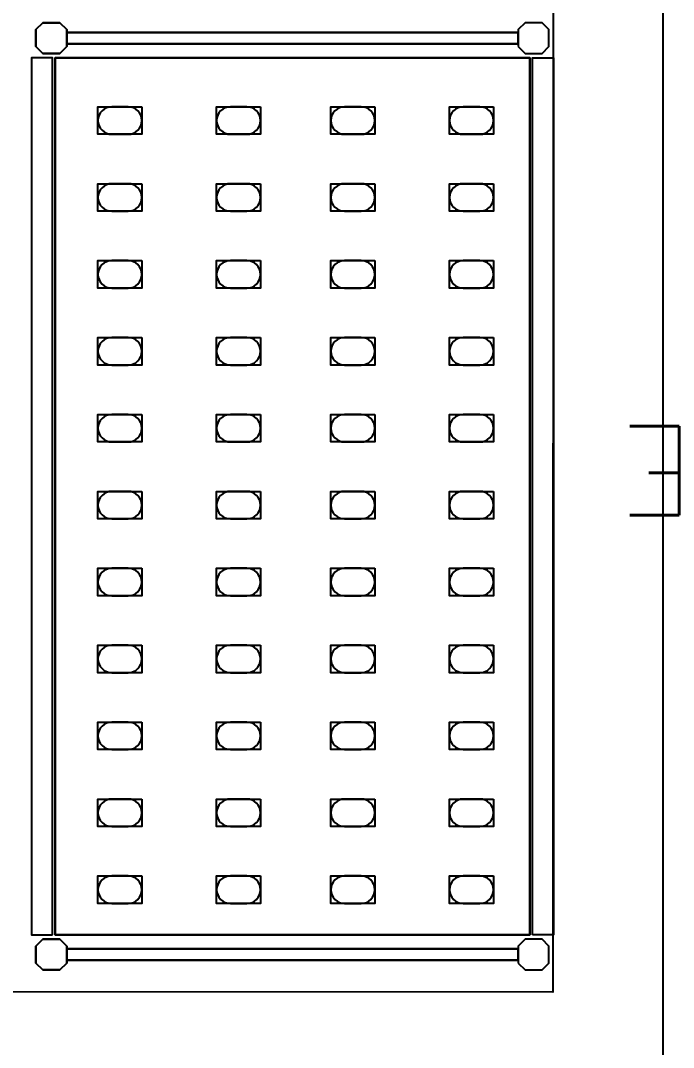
# Model space of a CAD drawing. Header units: millimetres. Extents: x 45 to 25350, y 77 to 5059.
# Drawn here: x 21894.5 to 21954, y 4124.9 to 4218.4 of the extents above; entities that cross this region are included whole.
import ezdxf

# ---------------------------------------------------------------- set-up
doc = ezdxf.new("R2010")
doc.units = ezdxf.units.MM
doc.header["$LTSCALE"] = 5
for name, color, linetype in [('200-EquipBlack-3d', 250, 'Continuous'), ('200-EquipBorder-2d', 9, 'Continuous'), ('200-EquipInternal-2d', 252, 'Continuous'), ('200-EquipSteel-3d', 9, 'Continuous'), ('250-ele-2d', 20, 'Continuous'), ('HG-034 Soğuk Oda', 1, 'Continuous')]:
    doc.layers.add(name, color=color, linetype=linetype)
doc.layers.add('200-InsPoint-3D', color=3, linetype='Continuous', plot=False)
doc.styles.add('SIMPLEX', font='simplex')

# ---------------------------------------------------------------- blocks, each defined once
blk = doc.blocks.new('ECON')
at = {"layer": '250-ele-2d'}
for p, q in [((0, 40.64), (0, 20.32)), ((-40.64, 0), (-20.32, 0)), ((20.32, 0), (40.64, 0)), ((0, -20.32), (0, -40.64))]:
    blk.add_line(p, q, dxfattribs=at)
for radius in [20.32, 1]:
    blk.add_circle((0, 0), radius, dxfattribs=at)
blk.add_point((0, 0), dxfattribs=at)
at = {"layer": '250-ele-2d', "style": 'SIMPLEX', "flags": 8}
blk.add_attdef('E', (50.05, -40.64), '', height=81, dxfattribs=at)
blk = doc.blocks.new('BLS1784')
at = {"layer": '200-EquipBlack-3d'}
for points, elevation in [([(105.5, -120.5), (80.5, -120.5), (80.5, -80.5), (105.5, -80.5)], 1617), ([(105.5, -120.5), (80.5, -120.5), (80.5, -80.5), (105.5, -80.5)], 1167), ([(105.5, -120.5), (80.5, -120.5), (80.5, -80.5), (105.5, -80.5)], 717), ([(105.5, -120.5), (80.5, -120.5), (80.5, -80.5), (105.5, -80.5)], 267), ([(175.5, -120.5), (150.5, -120.5), (150.5, -80.5), (175.5, -80.5)], 1617), ([(175.5, -120.5), (150.5, -120.5), (150.5, -80.5), (175.5, -80.5)], 1167), ([(175.5, -120.5), (150.5, -120.5), (150.5, -80.5), (175.5, -80.5)], 717), ([(175.5, -120.5), (150.5, -120.5), (150.5, -80.5), (175.5, -80.5)], 267), ([(245.5, -120.5), (220.5, -120.5), (220.5, -80.5), (245.5, -80.5)], 1617), ([(245.5, -120.5), (220.5, -120.5), (220.5, -80.5), (245.5, -80.5)], 267), ([(245.5, -120.5), (220.5, -120.5), (220.5, -80.5), (245.5, -80.5)], 717), ([(245.5, -120.5), (220.5, -120.5), (220.5, -80.5), (245.5, -80.5)], 1167), ([(315.5, -120.5), (290.5, -120.5), (290.5, -80.5), (315.5, -80.5)], 1617), ([(315.5, -120.5), (290.5, -120.5), (290.5, -80.5), (315.5, -80.5)], 267), ([(315.5, -120.5), (290.5, -120.5), (290.5, -80.5), (315.5, -80.5)], 717), ([(315.5, -120.5), (290.5, -120.5), (290.5, -80.5), (315.5, -80.5)], 1167), ([(385.5, -120.5), (360.5, -120.5), (360.5, -80.5), (385.5, -80.5)], 1617), ([(385.5, -120.5), (360.5, -120.5), (360.5, -80.5), (385.5, -80.5)], 267), ([(385.5, -120.5), (360.5, -120.5), (360.5, -80.5), (385.5, -80.5)], 717), ([(385.5, -120.5), (360.5, -120.5), (360.5, -80.5), (385.5, -80.5)], 1167), ([(455.5, -120.5), (430.5, -120.5), (430.5, -80.5), (455.5, -80.5)], 1617), ([(455.5, -120.5), (430.5, -120.5), (430.5, -80.5), (455.5, -80.5)], 267), ([(455.5, -120.5), (430.5, -120.5), (430.5, -80.5), (455.5, -80.5)], 717), ([(455.5, -120.5), (430.5, -120.5), (430.5, -80.5), (455.5, -80.5)], 1167), ([(525.5, -120.5), (500.5, -120.5), (500.5, -80.5), (525.5, -80.5)], 1617), ([(525.5, -120.5), (500.5, -120.5), (500.5, -80.5), (525.5, -80.5)], 1167), ([(525.5, -120.5), (500.5, -120.5), (500.5, -80.5), (525.5, -80.5)], 717), ([(525.5, -120.5), (500.5, -120.5), (500.5, -80.5), (525.5, -80.5)], 267), ([(595.5, -120.5), (570.5, -120.5), (570.5, -80.5), (595.5, -80.5)], 1617), ([(595.5, -120.5), (570.5, -120.5), (570.5, -80.5), (595.5, -80.5)], 1167), ([(595.5, -120.5), (570.5, -120.5), (570.5, -80.5), (595.5, -80.5)], 717), ([(595.5, -120.5), (570.5, -120.5), (570.5, -80.5), (595.5, -80.5)], 267), ([(665.5, -120.5), (640.5, -120.5), (640.5, -80.5), (665.5, -80.5)], 1617), ([(665.5, -120.5), (640.5, -120.5), (640.5, -80.5), (665.5, -80.5)], 1167), ([(665.5, -120.5), (640.5, -120.5), (640.5, -80.5), (665.5, -80.5)], 717), ([(665.5, -120.5), (640.5, -120.5), (640.5, -80.5), (665.5, -80.5)], 267), ([(735.5, -120.5), (710.5, -120.5), (710.5, -80.5), (735.5, -80.5)], 1617), ([(735.5, -120.5), (710.5, -120.5), (710.5, -80.5), (735.5, -80.5)], 1167), ([(735.5, -120.5), (710.5, -120.5), (710.5, -80.5), (735.5, -80.5)], 717), ([(735.5, -120.5), (710.5, -120.5), (710.5, -80.5), (735.5, -80.5)], 267), ([(805.5, -120.5), (780.5, -120.5), (780.5, -80.5), (805.5, -80.5)], 1617), ([(805.5, -120.5), (780.5, -120.5), (780.5, -80.5), (805.5, -80.5)], 1167), ([(805.5, -120.5), (780.5, -120.5), (780.5, -80.5), (805.5, -80.5)], 717), ([(805.5, -120.5), (780.5, -120.5), (780.5, -80.5), (805.5, -80.5)], 267), ([(105.5, -228.5), (80.5, -228.5), (80.5, -188.5), (105.5, -188.5)], 1617), ([(105.5, -228.5), (80.5, -228.5), (80.5, -188.5), (105.5, -188.5)], 1167), ([(105.5, -228.5), (80.5, -228.5), (80.5, -188.5), (105.5, -188.5)], 717), ([(105.5, -228.5), (80.5, -228.5), (80.5, -188.5), (105.5, -188.5)], 267), ([(175.5, -228.5), (150.5, -228.5), (150.5, -188.5), (175.5, -188.5)], 1617), ([(175.5, -228.5), (150.5, -228.5), (150.5, -188.5), (175.5, -188.5)], 1167), ([(175.5, -228.5), (150.5, -228.5), (150.5, -188.5), (175.5, -188.5)], 717), ([(175.5, -228.5), (150.5, -228.5), (150.5, -188.5), (175.5, -188.5)], 267), ([(245.5, -228.5), (220.5, -228.5), (220.5, -188.5), (245.5, -188.5)], 1617), ([(245.5, -228.5), (220.5, -228.5), (220.5, -188.5), (245.5, -188.5)], 267), ([(245.5, -228.5), (220.5, -228.5), (220.5, -188.5), (245.5, -188.5)], 717), ([(245.5, -228.5), (220.5, -228.5), (220.5, -188.5), (245.5, -188.5)], 1167), ([(315.5, -228.5), (290.5, -228.5), (290.5, -188.5), (315.5, -188.5)], 1617), ([(315.5, -228.5), (290.5, -228.5), (290.5, -188.5), (315.5, -188.5)], 267), ([(315.5, -228.5), (290.5, -228.5), (290.5, -188.5), (315.5, -188.5)], 717), ([(315.5, -228.5), (290.5, -228.5), (290.5, -188.5), (315.5, -188.5)], 1167), ([(385.5, -228.5), (360.5, -228.5), (360.5, -188.5), (385.5, -188.5)], 1617), ([(385.5, -228.5), (360.5, -228.5), (360.5, -188.5), (385.5, -188.5)], 267), ([(385.5, -228.5), (360.5, -228.5), (360.5, -188.5), (385.5, -188.5)], 717), ([(385.5, -228.5), (360.5, -228.5), (360.5, -188.5), (385.5, -188.5)], 1167), ([(455.5, -228.5), (430.5, -228.5), (430.5, -188.5), (455.5, -188.5)], 1617), ([(455.5, -228.5), (430.5, -228.5), (430.5, -188.5), (455.5, -188.5)], 267), ([(455.5, -228.5), (430.5, -228.5), (430.5, -188.5), (455.5, -188.5)], 717), ([(455.5, -228.5), (430.5, -228.5), (430.5, -188.5), (455.5, -188.5)], 1167), ([(525.5, -228.5), (500.5, -228.5), (500.5, -188.5), (525.5, -188.5)], 1617), ([(525.5, -228.5), (500.5, -228.5), (500.5, -188.5), (525.5, -188.5)], 1167), ([(525.5, -228.5), (500.5, -228.5), (500.5, -188.5), (525.5, -188.5)], 717), ([(525.5, -228.5), (500.5, -228.5), (500.5, -188.5), (525.5, -188.5)], 267), ([(595.5, -228.5), (570.5, -228.5), (570.5, -188.5), (595.5, -188.5)], 1617), ([(595.5, -228.5), (570.5, -228.5), (570.5, -188.5), (595.5, -188.5)], 1167), ([(595.5, -228.5), (570.5, -228.5), (570.5, -188.5), (595.5, -188.5)], 717), ([(595.5, -228.5), (570.5, -228.5), (570.5, -188.5), (595.5, -188.5)], 267), ([(665.5, -228.5), (640.5, -228.5), (640.5, -188.5), (665.5, -188.5)], 1617), ([(665.5, -228.5), (640.5, -228.5), (640.5, -188.5), (665.5, -188.5)], 1167), ([(665.5, -228.5), (640.5, -228.5), (640.5, -188.5), (665.5, -188.5)], 717), ([(665.5, -228.5), (640.5, -228.5), (640.5, -188.5), (665.5, -188.5)], 267), ([(735.5, -228.5), (710.5, -228.5), (710.5, -188.5), (735.5, -188.5)], 1617), ([(735.5, -228.5), (710.5, -228.5), (710.5, -188.5), (735.5, -188.5)], 1167), ([(735.5, -228.5), (710.5, -228.5), (710.5, -188.5), (735.5, -188.5)], 717), ([(735.5, -228.5), (710.5, -228.5), (710.5, -188.5), (735.5, -188.5)], 267), ([(805.5, -228.5), (780.5, -228.5), (780.5, -188.5), (805.5, -188.5)], 1617), ([(805.5, -228.5), (780.5, -228.5), (780.5, -188.5), (805.5, -188.5)], 1167), ([(805.5, -228.5), (780.5, -228.5), (780.5, -188.5), (805.5, -188.5)], 717), ([(805.5, -228.5), (780.5, -228.5), (780.5, -188.5), (805.5, -188.5)], 267), ([(105.5, -332.5), (80.5, -332.5), (80.5, -292.5), (105.5, -292.5)], 1617), ([(105.5, -332.5), (80.5, -332.5), (80.5, -292.5), (105.5, -292.5)], 1167), ([(105.5, -332.5), (80.5, -332.5), (80.5, -292.5), (105.5, -292.5)], 717), ([(105.5, -332.5), (80.5, -332.5), (80.5, -292.5), (105.5, -292.5)], 267), ([(175.5, -332.5), (150.5, -332.5), (150.5, -292.5), (175.5, -292.5)], 1617), ([(175.5, -332.5), (150.5, -332.5), (150.5, -292.5), (175.5, -292.5)], 1167), ([(175.5, -332.5), (150.5, -332.5), (150.5, -292.5), (175.5, -292.5)], 717), ([(175.5, -332.5), (150.5, -332.5), (150.5, -292.5), (175.5, -292.5)], 267), ([(245.5, -332.5), (220.5, -332.5), (220.5, -292.5), (245.5, -292.5)], 1617), ([(245.5, -332.5), (220.5, -332.5), (220.5, -292.5), (245.5, -292.5)], 267), ([(245.5, -332.5), (220.5, -332.5), (220.5, -292.5), (245.5, -292.5)], 717), ([(245.5, -332.5), (220.5, -332.5), (220.5, -292.5), (245.5, -292.5)], 1167), ([(315.5, -332.5), (290.5, -332.5), (290.5, -292.5), (315.5, -292.5)], 1617), ([(315.5, -332.5), (290.5, -332.5), (290.5, -292.5), (315.5, -292.5)], 267), ([(315.5, -332.5), (290.5, -332.5), (290.5, -292.5), (315.5, -292.5)], 717), ([(315.5, -332.5), (290.5, -332.5), (290.5, -292.5), (315.5, -292.5)], 1167), ([(385.5, -332.5), (360.5, -332.5), (360.5, -292.5), (385.5, -292.5)], 1617), ([(385.5, -332.5), (360.5, -332.5), (360.5, -292.5), (385.5, -292.5)], 267), ([(385.5, -332.5), (360.5, -332.5), (360.5, -292.5), (385.5, -292.5)], 717), ([(385.5, -332.5), (360.5, -332.5), (360.5, -292.5), (385.5, -292.5)], 1167), ([(455.5, -332.5), (430.5, -332.5), (430.5, -292.5), (455.5, -292.5)], 1617), ([(455.5, -332.5), (430.5, -332.5), (430.5, -292.5), (455.5, -292.5)], 267), ([(455.5, -332.5), (430.5, -332.5), (430.5, -292.5), (455.5, -292.5)], 717), ([(455.5, -332.5), (430.5, -332.5), (430.5, -292.5), (455.5, -292.5)], 1167), ([(525.5, -332.5), (500.5, -332.5), (500.5, -292.5), (525.5, -292.5)], 1617), ([(525.5, -332.5), (500.5, -332.5), (500.5, -292.5), (525.5, -292.5)], 1167), ([(525.5, -332.5), (500.5, -332.5), (500.5, -292.5), (525.5, -292.5)], 717), ([(525.5, -332.5), (500.5, -332.5), (500.5, -292.5), (525.5, -292.5)], 267), ([(595.5, -332.5), (570.5, -332.5), (570.5, -292.5), (595.5, -292.5)], 1617), ([(595.5, -332.5), (570.5, -332.5), (570.5, -292.5), (595.5, -292.5)], 1167), ([(595.5, -332.5), (570.5, -332.5), (570.5, -292.5), (595.5, -292.5)], 717), ([(595.5, -332.5), (570.5, -332.5), (570.5, -292.5), (595.5, -292.5)], 267), ([(665.5, -332.5), (640.5, -332.5), (640.5, -292.5), (665.5, -292.5)], 1617), ([(665.5, -332.5), (640.5, -332.5), (640.5, -292.5), (665.5, -292.5)], 1167), ([(665.5, -332.5), (640.5, -332.5), (640.5, -292.5), (665.5, -292.5)], 717), ([(665.5, -332.5), (640.5, -332.5), (640.5, -292.5), (665.5, -292.5)], 267), ([(735.5, -332.5), (710.5, -332.5), (710.5, -292.5), (735.5, -292.5)], 1617), ([(735.5, -332.5), (710.5, -332.5), (710.5, -292.5), (735.5, -292.5)], 1167), ([(735.5, -332.5), (710.5, -332.5), (710.5, -292.5), (735.5, -292.5)], 717), ([(735.5, -332.5), (710.5, -332.5), (710.5, -292.5), (735.5, -292.5)], 267), ([(805.5, -332.5), (780.5, -332.5), (780.5, -292.5), (805.5, -292.5)], 1617), ([(805.5, -332.5), (780.5, -332.5), (780.5, -292.5), (805.5, -292.5)], 1167), ([(805.5, -332.5), (780.5, -332.5), (780.5, -292.5), (805.5, -292.5)], 717), ([(805.5, -332.5), (780.5, -332.5), (780.5, -292.5), (805.5, -292.5)], 267), ([(105.5, -440.5), (80.5, -440.5), (80.5, -400.5), (105.5, -400.5)], 1617), ([(105.5, -440.5), (80.5, -440.5), (80.5, -400.5), (105.5, -400.5)], 1167), ([(105.5, -440.5), (80.5, -440.5), (80.5, -400.5), (105.5, -400.5)], 717), ([(105.5, -440.5), (80.5, -440.5), (80.5, -400.5), (105.5, -400.5)], 267), ([(175.5, -440.5), (150.5, -440.5), (150.5, -400.5), (175.5, -400.5)], 1617), ([(175.5, -440.5), (150.5, -440.5), (150.5, -400.5), (175.5, -400.5)], 1167), ([(175.5, -440.5), (150.5, -440.5), (150.5, -400.5), (175.5, -400.5)], 717), ([(175.5, -440.5), (150.5, -440.5), (150.5, -400.5), (175.5, -400.5)], 267), ([(245.5, -440.5), (220.5, -440.5), (220.5, -400.5), (245.5, -400.5)], 1617), ([(245.5, -440.5), (220.5, -440.5), (220.5, -400.5), (245.5, -400.5)], 267), ([(245.5, -440.5), (220.5, -440.5), (220.5, -400.5), (245.5, -400.5)], 717), ([(245.5, -440.5), (220.5, -440.5), (220.5, -400.5), (245.5, -400.5)], 1167), ([(315.5, -440.5), (290.5, -440.5), (290.5, -400.5), (315.5, -400.5)], 1617), ([(315.5, -440.5), (290.5, -440.5), (290.5, -400.5), (315.5, -400.5)], 267), ([(315.5, -440.5), (290.5, -440.5), (290.5, -400.5), (315.5, -400.5)], 717), ([(315.5, -440.5), (290.5, -440.5), (290.5, -400.5), (315.5, -400.5)], 1167), ([(385.5, -440.5), (360.5, -440.5), (360.5, -400.5), (385.5, -400.5)], 1617), ([(385.5, -440.5), (360.5, -440.5), (360.5, -400.5), (385.5, -400.5)], 267), ([(385.5, -440.5), (360.5, -440.5), (360.5, -400.5), (385.5, -400.5)], 717), ([(385.5, -440.5), (360.5, -440.5), (360.5, -400.5), (385.5, -400.5)], 1167), ([(455.5, -440.5), (430.5, -440.5), (430.5, -400.5), (455.5, -400.5)], 1617), ([(455.5, -440.5), (430.5, -440.5), (430.5, -400.5), (455.5, -400.5)], 267), ([(455.5, -440.5), (430.5, -440.5), (430.5, -400.5), (455.5, -400.5)], 717), ([(455.5, -440.5), (430.5, -440.5), (430.5, -400.5), (455.5, -400.5)], 1167), ([(525.5, -440.5), (500.5, -440.5), (500.5, -400.5), (525.5, -400.5)], 1617), ([(525.5, -440.5), (500.5, -440.5), (500.5, -400.5), (525.5, -400.5)], 1167), ([(525.5, -440.5), (500.5, -440.5), (500.5, -400.5), (525.5, -400.5)], 717), ([(525.5, -440.5), (500.5, -440.5), (500.5, -400.5), (525.5, -400.5)], 267), ([(595.5, -440.5), (570.5, -440.5), (570.5, -400.5), (595.5, -400.5)], 1617), ([(595.5, -440.5), (570.5, -440.5), (570.5, -400.5), (595.5, -400.5)], 1167), ([(595.5, -440.5), (570.5, -440.5), (570.5, -400.5), (595.5, -400.5)], 717), ([(595.5, -440.5), (570.5, -440.5), (570.5, -400.5), (595.5, -400.5)], 267), ([(665.5, -440.5), (640.5, -440.5), (640.5, -400.5), (665.5, -400.5)], 1617), ([(665.5, -440.5), (640.5, -440.5), (640.5, -400.5), (665.5, -400.5)], 1167), ([(665.5, -440.5), (640.5, -440.5), (640.5, -400.5), (665.5, -400.5)], 717), ([(665.5, -440.5), (640.5, -440.5), (640.5, -400.5), (665.5, -400.5)], 267), ([(735.5, -440.5), (710.5, -440.5), (710.5, -400.5), (735.5, -400.5)], 1617), ([(735.5, -440.5), (710.5, -440.5), (710.5, -400.5), (735.5, -400.5)], 1167), ([(735.5, -440.5), (710.5, -440.5), (710.5, -400.5), (735.5, -400.5)], 717), ([(735.5, -440.5), (710.5, -440.5), (710.5, -400.5), (735.5, -400.5)], 267), ([(805.5, -440.5), (780.5, -440.5), (780.5, -400.5), (805.5, -400.5)], 1617), ([(805.5, -440.5), (780.5, -440.5), (780.5, -400.5), (805.5, -400.5)], 1167), ([(805.5, -440.5), (780.5, -440.5), (780.5, -400.5), (805.5, -400.5)], 717), ([(805.5, -440.5), (780.5, -440.5), (780.5, -400.5), (805.5, -400.5)], 267)]:
    blk.add_lwpolyline(points, close=True, dxfattribs=dict(at, elevation=elevation))
at = {"layer": '200-EquipBorder-2d'}
for points in [[(26.25, -52), (20, -45.75), (20, -30.25), (26.25, -24), (41.75, -24), (48, -30.25), (48, -45.75), (41.75, -52), (26.25, -52)], [(860.25, -52), (854, -45.75), (854, -30.25), (860.25, -24), (875.75, -24), (882, -30.25), (882, -45.75), (875.75, -52), (860.25, -52)], [(28.89, -463), (39.11, -463), (39.11, -52), (28.89, -52), (28.89, -463)], [(862.89, -463), (873.11, -463), (873.11, -52), (862.89, -52), (862.89, -463)], [(26.25, -463), (20, -469.25), (20, -484.75), (26.25, -491), (41.75, -491), (48, -484.75), (48, -469.25), (41.75, -463), (26.25, -463)], [(860.25, -463), (854, -469.25), (854, -484.75), (860.25, -491), (875.75, -491), (882, -484.75), (882, -469.25), (875.75, -463), (860.25, -463)]]:
    blk.add_lwpolyline(points, dxfattribs=at)
for points in [[(52, -39), (850, -39), (850, -20), (52, -20)], [(52, -476), (850, -476), (850, -495), (52, -495)]]:
    blk.add_lwpolyline(points, close=True, dxfattribs=at)
at = {"layer": '200-EquipInternal-2d'}
blk.add_lwpolyline([(850, -473.5), (52, -473.5), (52, -41.5), (850, -41.5)], close=True, dxfattribs=at)
for points in [[(80.5, -93), (80.5, -108, 0.414214), (93, -120.5, 0.414214), (105.5, -108), (105.5, -93, 0.414214), (93, -80.5, 0.414214), (80.5, -93, 0.414214)], [(150.5, -93), (150.5, -108, 0.414214), (163, -120.5, 0.414214), (175.5, -108), (175.5, -93, 0.414214), (163, -80.5, 0.414214), (150.5, -93, 0.414214)], [(220.5, -93), (220.5, -108, 0.414214), (233, -120.5, 0.414214), (245.5, -108), (245.5, -93, 0.414214), (233, -80.5, 0.414214), (220.5, -93, 0.414214)], [(290.5, -93), (290.5, -108, 0.414214), (303, -120.5, 0.414214), (315.5, -108), (315.5, -93, 0.414214), (303, -80.5, 0.414214), (290.5, -93, 0.414214)], [(360.5, -93), (360.5, -108, 0.414214), (373, -120.5, 0.414214), (385.5, -108), (385.5, -93, 0.414214), (373, -80.5, 0.414214), (360.5, -93, 0.414214)], [(430.5, -93), (430.5, -108, 0.414214), (443, -120.5, 0.414214), (455.5, -108), (455.5, -93, 0.414214), (443, -80.5, 0.414214), (430.5, -93, 0.414214)], [(500.5, -93), (500.5, -108, 0.414214), (513, -120.5, 0.414214), (525.5, -108), (525.5, -93, 0.414214), (513, -80.5, 0.414214), (500.5, -93, 0.414214)], [(570.5, -93), (570.5, -108, 0.414214), (583, -120.5, 0.414214), (595.5, -108), (595.5, -93, 0.414214), (583, -80.5, 0.414214), (570.5, -93, 0.414214)], [(640.5, -93), (640.5, -108, 0.414214), (653, -120.5, 0.414214), (665.5, -108), (665.5, -93, 0.414214), (653, -80.5, 0.414214), (640.5, -93, 0.414214)], [(710.5, -93), (710.5, -108, 0.414214), (723, -120.5, 0.414214), (735.5, -108), (735.5, -93, 0.414214), (723, -80.5, 0.414214), (710.5, -93, 0.414214)], [(780.5, -93), (780.5, -108, 0.414214), (793, -120.5, 0.414214), (805.5, -108), (805.5, -93, 0.414214), (793, -80.5, 0.414214), (780.5, -93, 0.414214)], [(80.5, -201), (80.5, -216, 0.414214), (93, -228.5, 0.414214), (105.5, -216), (105.5, -201, 0.414214), (93, -188.5, 0.414214), (80.5, -201, 0.414214)], [(150.5, -201), (150.5, -216, 0.414214), (163, -228.5, 0.414214), (175.5, -216), (175.5, -201, 0.414214), (163, -188.5, 0.414214), (150.5, -201, 0.414214)], [(220.5, -201), (220.5, -216, 0.414214), (233, -228.5, 0.414214), (245.5, -216), (245.5, -201, 0.414214), (233, -188.5, 0.414214), (220.5, -201, 0.414214)], [(290.5, -201), (290.5, -216, 0.414214), (303, -228.5, 0.414214), (315.5, -216), (315.5, -201, 0.414214), (303, -188.5, 0.414214), (290.5, -201, 0.414214)], [(360.5, -201), (360.5, -216, 0.414214), (373, -228.5, 0.414214), (385.5, -216), (385.5, -201, 0.414214), (373, -188.5, 0.414214), (360.5, -201, 0.414214)], [(430.5, -201), (430.5, -216, 0.414214), (443, -228.5, 0.414214), (455.5, -216), (455.5, -201, 0.414214), (443, -188.5, 0.414214), (430.5, -201, 0.414214)], [(500.5, -201), (500.5, -216, 0.414214), (513, -228.5, 0.414214), (525.5, -216), (525.5, -201, 0.414214), (513, -188.5, 0.414214), (500.5, -201, 0.414214)], [(570.5, -201), (570.5, -216, 0.414214), (583, -228.5, 0.414214), (595.5, -216), (595.5, -201, 0.414214), (583, -188.5, 0.414214), (570.5, -201, 0.414214)], [(640.5, -201), (640.5, -216, 0.414214), (653, -228.5, 0.414214), (665.5, -216), (665.5, -201, 0.414214), (653, -188.5, 0.414214), (640.5, -201, 0.414214)], [(710.5, -201), (710.5, -216, 0.414214), (723, -228.5, 0.414214), (735.5, -216), (735.5, -201, 0.414214), (723, -188.5, 0.414214), (710.5, -201, 0.414214)], [(780.5, -201), (780.5, -216, 0.414214), (793, -228.5, 0.414214), (805.5, -216), (805.5, -201, 0.414214), (793, -188.5, 0.414214), (780.5, -201, 0.414214)], [(80.5, -305), (80.5, -320, 0.414214), (93, -332.5, 0.414214), (105.5, -320), (105.5, -305, 0.414214), (93, -292.5, 0.414214), (80.5, -305, 0.414214)], [(150.5, -305), (150.5, -320, 0.414214), (163, -332.5, 0.414214), (175.5, -320), (175.5, -305, 0.414214), (163, -292.5, 0.414214), (150.5, -305, 0.414214)], [(220.5, -305), (220.5, -320, 0.414214), (233, -332.5, 0.414214), (245.5, -320), (245.5, -305, 0.414214), (233, -292.5, 0.414214), (220.5, -305, 0.414214)], [(290.5, -305), (290.5, -320, 0.414214), (303, -332.5, 0.414214), (315.5, -320), (315.5, -305, 0.414214), (303, -292.5, 0.414214), (290.5, -305, 0.414214)], [(360.5, -305), (360.5, -320, 0.414214), (373, -332.5, 0.414214), (385.5, -320), (385.5, -305, 0.414214), (373, -292.5, 0.414214), (360.5, -305, 0.414214)], [(430.5, -305), (430.5, -320, 0.414214), (443, -332.5, 0.414214), (455.5, -320), (455.5, -305, 0.414214), (443, -292.5, 0.414214), (430.5, -305, 0.414214)], [(500.5, -305), (500.5, -320, 0.414214), (513, -332.5, 0.414214), (525.5, -320), (525.5, -305, 0.414214), (513, -292.5, 0.414214), (500.5, -305, 0.414214)], [(570.5, -305), (570.5, -320, 0.414214), (583, -332.5, 0.414214), (595.5, -320), (595.5, -305, 0.414214), (583, -292.5, 0.414214), (570.5, -305, 0.414214)], [(640.5, -305), (640.5, -320, 0.414214), (653, -332.5, 0.414214), (665.5, -320), (665.5, -305, 0.414214), (653, -292.5, 0.414214), (640.5, -305, 0.414214)], [(710.5, -305), (710.5, -320, 0.414214), (723, -332.5, 0.414214), (735.5, -320), (735.5, -305, 0.414214), (723, -292.5, 0.414214), (710.5, -305, 0.414214)], [(780.5, -305), (780.5, -320, 0.414214), (793, -332.5, 0.414214), (805.5, -320), (805.5, -305, 0.414214), (793, -292.5, 0.414214), (780.5, -305, 0.414214)], [(80.5, -413), (80.5, -428, 0.414214), (93, -440.5, 0.414214), (105.5, -428), (105.5, -413, 0.414214), (93, -400.5, 0.414214), (80.5, -413, 0.414214)], [(150.5, -413), (150.5, -428, 0.414214), (163, -440.5, 0.414214), (175.5, -428), (175.5, -413, 0.414214), (163, -400.5, 0.414214), (150.5, -413, 0.414214)], [(220.5, -413), (220.5, -428, 0.414214), (233, -440.5, 0.414214), (245.5, -428), (245.5, -413, 0.414214), (233, -400.5, 0.414214), (220.5, -413, 0.414214)], [(290.5, -413), (290.5, -428, 0.414214), (303, -440.5, 0.414214), (315.5, -428), (315.5, -413, 0.414214), (303, -400.5, 0.414214), (290.5, -413, 0.414214)], [(360.5, -413), (360.5, -428, 0.414214), (373, -440.5, 0.414214), (385.5, -428), (385.5, -413, 0.414214), (373, -400.5, 0.414214), (360.5, -413, 0.414214)], [(430.5, -413), (430.5, -428, 0.414214), (443, -440.5, 0.414214), (455.5, -428), (455.5, -413, 0.414214), (443, -400.5, 0.414214), (430.5, -413, 0.414214)], [(500.5, -413), (500.5, -428, 0.414214), (513, -440.5, 0.414214), (525.5, -428), (525.5, -413, 0.414214), (513, -400.5, 0.414214), (500.5, -413, 0.414214)], [(570.5, -413), (570.5, -428, 0.414214), (583, -440.5, 0.414214), (595.5, -428), (595.5, -413, 0.414214), (583, -400.5, 0.414214), (570.5, -413, 0.414214)], [(640.5, -413), (640.5, -428, 0.414214), (653, -440.5, 0.414214), (665.5, -428), (665.5, -413, 0.414214), (653, -400.5, 0.414214), (640.5, -413, 0.414214)], [(710.5, -413), (710.5, -428, 0.414214), (723, -440.5, 0.414214), (735.5, -428), (735.5, -413, 0.414214), (723, -400.5, 0.414214), (710.5, -413, 0.414214)], [(780.5, -413), (780.5, -428, 0.414214), (793, -440.5, 0.414214), (805.5, -428), (805.5, -413, 0.414214), (793, -400.5, 0.414214), (780.5, -413, 0.414214)]]:
    blk.add_lwpolyline(points, format="xyb", dxfattribs=at)
at = {"layer": '200-EquipSteel-3d'}
for points in [[(26.25, -24), (20, -30.25), (20, -45.75), (26.25, -52), (41.75, -52), (48, -45.75), (48, -30.25), (41.75, -24), (26.25, -24)], [(860.25, -24), (854, -30.25), (854, -45.75), (860.25, -52), (875.75, -52), (882, -45.75), (882, -30.25), (875.75, -24), (860.25, -24)], [(26.25, -463), (20, -469.25), (20, -484.75), (26.25, -491), (41.75, -491), (48, -484.75), (48, -469.25), (41.75, -463), (26.25, -463)], [(860.25, -463), (854, -469.25), (854, -484.75), (860.25, -491), (875.75, -491), (882, -484.75), (882, -469.25), (875.75, -463), (860.25, -463)]]:
    blk.add_lwpolyline(points, dxfattribs=at)
at = {"layer": '200-InsPoint-3D', "flags": 9}
blk.add_attdef('DISTANG', (0, 0), '', height=1, dxfattribs=at)
at = {"layer": '200-EquipSteel-3d'}
mesh = blk.add_polymesh((6, 3), dxfattribs=at)
for k, corner in enumerate([(52, -473.5, 1615), (52, -473.5, 1585), (52, -473.5, 1585), (52, -41.5, 1615), (52, -41.5, 1585), (52, -41.5, 1585), (850, -41.5, 1615), (850, -41.5, 1585), (52, -41.5, 1585), (850, -473.5, 1615), (850, -473.5, 1585), (52, -473.5, 1585), (850, -473.5, 1615), (850, -473.5, 1615), (52, -473.5, 1615), (850, -41.5, 1615), (850, -41.5, 1615), (52, -41.5, 1615)]):
    mesh.set_mesh_vertex(divmod(k, 3), corner)
mesh = blk.add_polymesh((6, 3), dxfattribs=at)
for k, corner in enumerate([(52, -473.5, 265), (52, -473.5, 235), (52, -473.5, 235), (52, -41.5, 265), (52, -41.5, 235), (52, -41.5, 235), (850, -41.5, 265), (850, -41.5, 235), (52, -41.5, 235), (850, -473.5, 265), (850, -473.5, 235), (52, -473.5, 235), (850, -473.5, 265), (850, -473.5, 265), (52, -473.5, 265), (850, -41.5, 265), (850, -41.5, 265), (52, -41.5, 265)]):
    mesh.set_mesh_vertex(divmod(k, 3), corner)
mesh = blk.add_polymesh((6, 3), dxfattribs=at)
for k, corner in enumerate([(52, -473.5, 715), (52, -473.5, 685), (52, -473.5, 685), (52, -41.5, 715), (52, -41.5, 685), (52, -41.5, 685), (850, -41.5, 715), (850, -41.5, 685), (52, -41.5, 685), (850, -473.5, 715), (850, -473.5, 685), (52, -473.5, 685), (850, -473.5, 715), (850, -473.5, 715), (52, -473.5, 715), (850, -41.5, 715), (850, -41.5, 715), (52, -41.5, 715)]):
    mesh.set_mesh_vertex(divmod(k, 3), corner)
mesh = blk.add_polymesh((6, 3), dxfattribs=at)
for k, corner in enumerate([(52, -473.5, 1165), (52, -473.5, 1135), (52, -473.5, 1135), (52, -41.5, 1165), (52, -41.5, 1135), (52, -41.5, 1135), (850, -41.5, 1165), (850, -41.5, 1135), (52, -41.5, 1135), (850, -473.5, 1165), (850, -473.5, 1135), (52, -473.5, 1135), (850, -473.5, 1165), (850, -473.5, 1165), (52, -473.5, 1165), (850, -41.5, 1165), (850, -41.5, 1165), (52, -41.5, 1165)]):
    mesh.set_mesh_vertex(divmod(k, 3), corner)
mesh = blk.add_polymesh((6, 3), dxfattribs=at)
for k, corner in enumerate([(28.89, -52, 1670), (28.89, -52, 1650), (28.89, -52, 1650), (39.11, -52, 1670), (39.11, -52, 1650), (39.11, -52, 1650), (39.11, -463, 1670), (39.11, -463, 1650), (39.11, -52, 1650), (28.89, -463, 1670), (28.89, -463, 1650), (28.89, -52, 1650), (28.89, -463, 1670), (28.89, -463, 1670), (28.89, -52, 1670), (39.11, -463, 1670), (39.11, -463, 1670), (39.11, -52, 1670)]):
    mesh.set_mesh_vertex(divmod(k, 3), corner)
mesh = blk.add_polymesh((6, 3), dxfattribs=at)
for k, corner in enumerate([(28.89, -52, 920), (28.89, -52, 900), (28.89, -52, 900), (39.11, -52, 920), (39.11, -52, 900), (39.11, -52, 900), (39.11, -463, 920), (39.11, -463, 900), (39.11, -52, 900), (28.89, -463, 920), (28.89, -463, 900), (28.89, -52, 900), (28.89, -463, 920), (28.89, -463, 920), (28.89, -52, 920), (39.11, -463, 920), (39.11, -463, 920), (39.11, -52, 920)]):
    mesh.set_mesh_vertex(divmod(k, 3), corner)
mesh = blk.add_polymesh((6, 3), dxfattribs=at)
for k, corner in enumerate([(28.89, -52, 260), (28.89, -52, 240), (28.89, -52, 240), (39.11, -52, 260), (39.11, -52, 240), (39.11, -52, 240), (39.11, -463, 260), (39.11, -463, 240), (39.11, -52, 240), (28.89, -463, 260), (28.89, -463, 240), (28.89, -52, 240), (28.89, -463, 260), (28.89, -463, 260), (28.89, -52, 260), (39.11, -463, 260), (39.11, -463, 260), (39.11, -52, 260)]):
    mesh.set_mesh_vertex(divmod(k, 3), corner)
mesh = blk.add_polymesh((6, 3), dxfattribs=at)
for k, corner in enumerate([(873.11, -52, 260), (873.11, -52, 240), (873.11, -52, 240), (862.89, -52, 260), (862.89, -52, 240), (862.89, -52, 240), (862.89, -463, 260), (862.89, -463, 240), (862.89, -52, 240), (873.11, -463, 260), (873.11, -463, 240), (873.11, -52, 240), (873.11, -463, 260), (873.11, -463, 260), (873.11, -52, 260), (862.89, -463, 260), (862.89, -463, 260), (862.89, -52, 260)]):
    mesh.set_mesh_vertex(divmod(k, 3), corner)
mesh = blk.add_polymesh((6, 3), dxfattribs=at)
for k, corner in enumerate([(873.11, -52, 920), (873.11, -52, 900), (873.11, -52, 900), (862.89, -52, 920), (862.89, -52, 900), (862.89, -52, 900), (862.89, -463, 920), (862.89, -463, 900), (862.89, -52, 900), (873.11, -463, 920), (873.11, -463, 900), (873.11, -52, 900), (873.11, -463, 920), (873.11, -463, 920), (873.11, -52, 920), (862.89, -463, 920), (862.89, -463, 920), (862.89, -52, 920)]):
    mesh.set_mesh_vertex(divmod(k, 3), corner)
mesh = blk.add_polymesh((6, 3), dxfattribs=at)
for k, corner in enumerate([(873.11, -52, 1670), (873.11, -52, 1650), (873.11, -52, 1650), (862.89, -52, 1670), (862.89, -52, 1650), (862.89, -52, 1650), (862.89, -463, 1670), (862.89, -463, 1650), (862.89, -52, 1650), (873.11, -463, 1670), (873.11, -463, 1650), (873.11, -52, 1650), (873.11, -463, 1670), (873.11, -463, 1670), (873.11, -52, 1670), (862.89, -463, 1670), (862.89, -463, 1670), (862.89, -52, 1670)]):
    mesh.set_mesh_vertex(divmod(k, 3), corner)

msp = doc.modelspace()

# ---------------------------------------------------------------- hatches: boundary and pattern name
at = {"ltscale": 0.5}
h = msp.add_hatch(dxfattribs=at)
h.set_pattern_fill('ANSI31', color=251, scale=30)
h.set_pattern_definition([(45, (24280.266, 18410.9967), (-2.6516504, 2.6516504), [])])
h.paths.add_polyline_path([(21763.422, 4094.474), (22023.384, 4098.963), (22023.021, 4119.96), (21730.1, 4114.902), (21721.79, 4595.08, -0.130845), (22999.271, 4233.912, -0.490921), (22999.351, 4233.948, -0.006684), (23000.203, 4268.186, 0.132238), (21691.262, 4625.367), (21711.964, 3429.136), (22159.106, 3170.979), (22174.106, 3196.96), (22030.234, 3280.024), (22097.77, 3397), (22270.975, 3297), (22270.985, 3297.017), (22281.975, 3316.053), (22090.583, 3426.553), (22020.057, 3425.335), (21775.094, 3421.105, -0.000011), (21771.021, 3655.54), (22030.982, 3660.029), (22030.618, 3681.026), (21770.657, 3676.536, -0.000019)])

# ---------------------------------------------------------------- linework, layer by layer
at = {"layer": 'HG-034 Soğuk Oda'}
msp.add_lwpolyline([(21726.205, 4339.941), (21953.057, 4339.96), (21952.999, 4119.96), (21730.012, 4120.018), (21726.205, 4339.941)], dxfattribs=at)
msp.add_lwpolyline([(21736.38, 4329.942), (21943.054, 4329.959), (21943.002, 4129.962), (21739.84, 4130.016)], close=True, dxfattribs=at)

# ---------------------------------------------------------------- block references
at = {"xscale": 0.1000000000000014, "yscale": 0.1000000000000014, "zscale": 0.1, "rotation": 90}
msp.add_blockref('BLS1784', (21893.548, 4129.975), dxfattribs=at)
at = {"xscale": 0.09999999999854481, "yscale": 0.09999999999854481, "zscale": 0.1, "rotation": 180}
msp.add_blockref('ECON', (21960.902, 4177.403), dxfattribs=at).add_auto_attribs({'E': 'E'})

doc.saveas('drawing.dxf')
